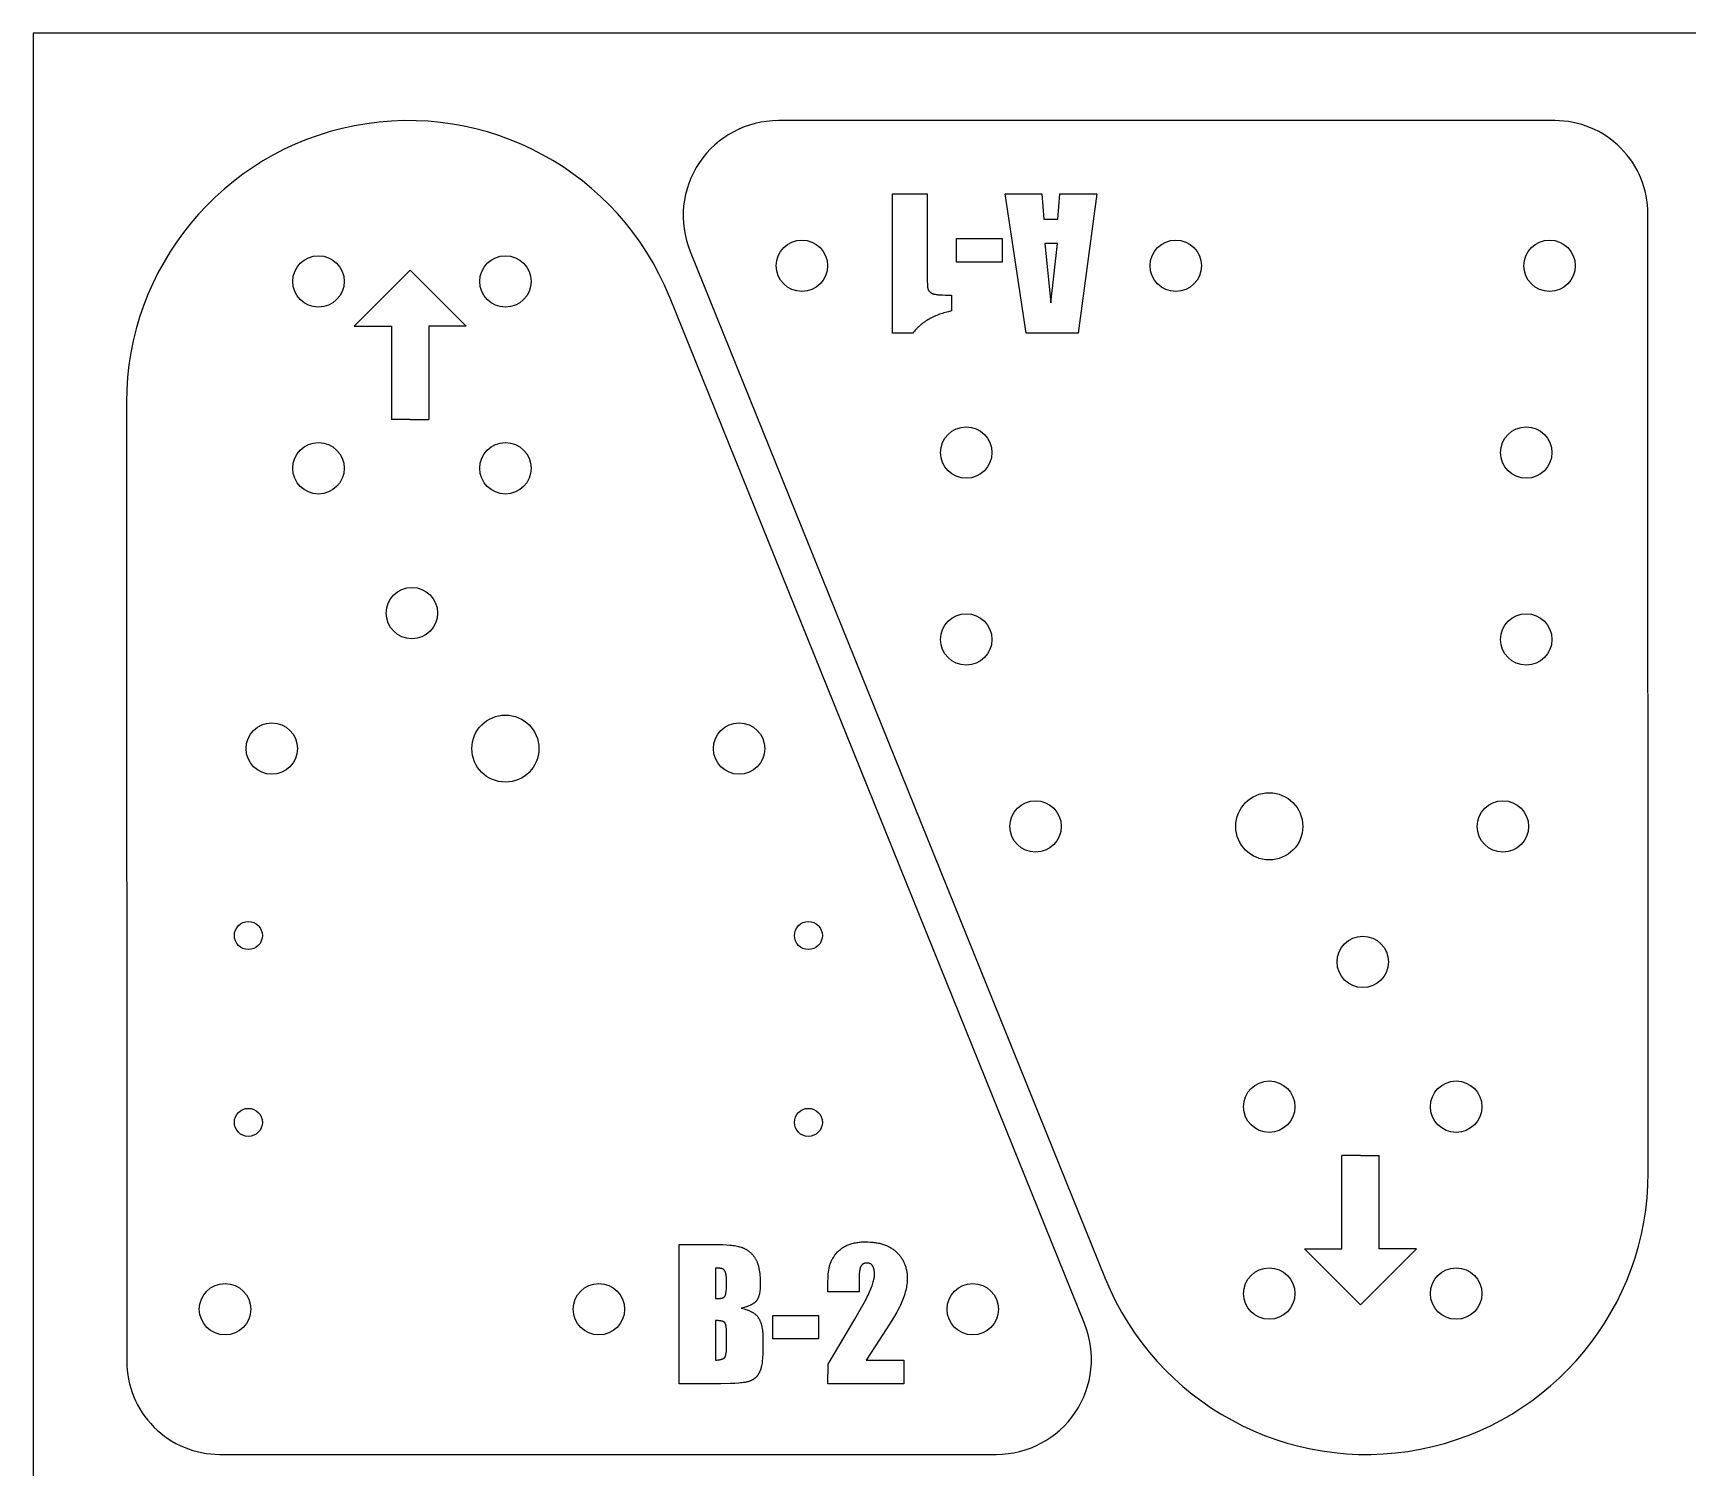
# Model space of a CAD drawing. Header units: millimetres. Extents: x 169 to 969, y 234 to 834.
# Drawn here: x 169.1 to 346.2, y 680.2 to 833.8 of the extents above; entities that cross this region are included whole.
import ezdxf

# ---------------------------------------------------------------- set-up
doc = ezdxf.new("R2010")
doc.units = ezdxf.units.MM
doc.header["$MEASUREMENT"] = 0
for name, color, linetype, true_color in [('標籤', 18, 'Continuous', 0x000000), ('標籤$切斷線', 1, 'Continuous', 0xff0000), ('邊框空跑', 4, 'Continuous', 0x00ffff), ('零件切斷線', 5, 'Continuous', 0x0000ff)]:
    doc.layers.add(name, color=color, linetype=linetype, true_color=true_color)

msp = doc.modelspace()

# ---------------------------------------------------------------- linework, layer by layer
at = {"layer": '標籤'}
for p, q in [((209.46, 808.39), (203.46, 802.39)), ((209.46, 808.39), (215.46, 802.39)), ((203.46, 802.39), (207.46, 802.39)), ((207.46, 802.39), (207.46, 792.39)), ((215.46, 802.39), (211.46, 802.39)), ((211.46, 802.39), (211.46, 792.39)), ((209.46, 792.39), (207.46, 792.39)), ((209.46, 792.39), (211.46, 792.39)), ((311.15, 713.65), (309.15, 713.65)), ((311.15, 713.65), (313.15, 713.65))]:
    msp.add_line(p, q, dxfattribs=at)
for points in [[(261.06, 801.65), (261.06, 816.56), (264.77, 816.56), (264.77, 808.52), (264.77, 807.74), (264.79, 807.13), (264.8, 806.89), (264.82, 806.69), (264.82, 806.61), (264.83, 806.54), (264.84, 806.51), (264.84, 806.48), (264.85, 806.45), (264.85, 806.43), (264.86, 806.41), (264.86, 806.38), (264.87, 806.36), (264.88, 806.34), (264.89, 806.32), (264.9, 806.3), (264.9, 806.28), (264.91, 806.26), (264.92, 806.24), (264.93, 806.22), (264.95, 806.21), (264.96, 806.19), (264.97, 806.17), (264.98, 806.15), (265, 806.14), (265.01, 806.12), (265.03, 806.1), (265.04, 806.09), (265.06, 806.07), (265.07, 806.05), (265.09, 806.04), (265.11, 806.02), (265.13, 806.01), (265.15, 806), (265.17, 805.98), (265.19, 805.97), (265.21, 805.96), (265.23, 805.94), (265.25, 805.93), (265.27, 805.92), (265.29, 805.91), (265.32, 805.89), (265.33, 805.89), (265.34, 805.88), (265.36, 805.88), (265.37, 805.87), (265.4, 805.86), (265.43, 805.85), (265.46, 805.84), (265.49, 805.83), (265.53, 805.82), (265.57, 805.82), (265.65, 805.8), (265.73, 805.78), (265.83, 805.77), (265.93, 805.76), (266.04, 805.75), (266.16, 805.74), (266.41, 805.73), (266.7, 805.72), (267.01, 805.71), (267.39, 805.71), (267.39, 804.02), (267.05, 803.94), (266.89, 803.9), (266.73, 803.86), (266.57, 803.81), (266.41, 803.76), (266.25, 803.71), (266.1, 803.66), (265.95, 803.6), (265.81, 803.54), (265.66, 803.48), (265.52, 803.42), (265.38, 803.35), (265.25, 803.28), (265.11, 803.21), (264.98, 803.14), (264.85, 803.06), (264.73, 802.99), (264.6, 802.91), (264.48, 802.82), (264.36, 802.74), (264.25, 802.65), (264.14, 802.56), (264.02, 802.47), (263.92, 802.37), (263.81, 802.28), (263.71, 802.18), (263.61, 802.08), (263.51, 801.97), (263.41, 801.87), (263.32, 801.76), (263.23, 801.65)], [(275.36, 801.65), (273.13, 816.56), (277.03, 816.56), (277.26, 813.85), (278.75, 813.85), (278.98, 816.56), (282.93, 816.56), (280.92, 801.65)], [(267.93, 809.24), (267.93, 811.77), (272.81, 811.77), (272.81, 809.24)], [(277.37, 811.23), (278.01, 804.89), (278.74, 811.23)], [(238.25, 704.12), (242.08, 704.12), (242.52, 704.12), (242.93, 704.1), (243.32, 704.08), (243.68, 704.05), (243.85, 704.03), (244.01, 704.01), (244.16, 703.99), (244.31, 703.96), (244.45, 703.93), (244.59, 703.9), (244.71, 703.87), (244.83, 703.84), (244.89, 703.82), (244.95, 703.8), (245.01, 703.78), (245.06, 703.76), (245.12, 703.73), (245.17, 703.71), (245.23, 703.68), (245.28, 703.66), (245.33, 703.63), (245.38, 703.6), (245.43, 703.57), (245.49, 703.54), (245.54, 703.51), (245.58, 703.48), (245.63, 703.44), (245.68, 703.41), (245.73, 703.37), (245.77, 703.33), (245.82, 703.29), (245.86, 703.25), (245.91, 703.21), (245.95, 703.17), (245.99, 703.13), (246.04, 703.08), (246.08, 703.04), (246.12, 702.99), (246.16, 702.94), (246.2, 702.89), (246.23, 702.84), (246.27, 702.79), (246.31, 702.74), (246.35, 702.69), (246.38, 702.63), (246.42, 702.57), (246.45, 702.52), (246.48, 702.45), (246.51, 702.39), (246.54, 702.33), (246.57, 702.26), (246.6, 702.19), (246.62, 702.12), (246.65, 702.04), (246.67, 701.97), (246.7, 701.89), (246.72, 701.81), (246.74, 701.73), (246.76, 701.64), (246.78, 701.56), (246.81, 701.38), (246.84, 701.19), (246.86, 701), (246.88, 700.79), (246.9, 700.58), (246.91, 700.36), (246.92, 700.13), (246.92, 699.9), (246.92, 699.74), (246.91, 699.59), (246.91, 699.44), (246.9, 699.3), (246.88, 699.16), (246.86, 699.03), (246.84, 698.91), (246.83, 698.85), (246.82, 698.79), (246.8, 698.74), (246.79, 698.68), (246.78, 698.63), (246.76, 698.58), (246.74, 698.53), (246.73, 698.48), (246.71, 698.44), (246.69, 698.39), (246.67, 698.35), (246.65, 698.31), (246.63, 698.26), (246.61, 698.23), (246.58, 698.19), (246.57, 698.17), (246.56, 698.15), (246.55, 698.14), (246.53, 698.12), (246.52, 698.1), (246.51, 698.09), (246.5, 698.07), (246.48, 698.05), (246.47, 698.04), (246.45, 698.02), (246.43, 697.99), (246.39, 697.96), (246.36, 697.93), (246.33, 697.9), (246.29, 697.87), (246.25, 697.84), (246.21, 697.82), (246.17, 697.79), (246.13, 697.76), (246.09, 697.73), (246.04, 697.71), (246, 697.68), (245.95, 697.66), (245.9, 697.63), (245.85, 697.61), (245.79, 697.58), (245.68, 697.54), (245.57, 697.49), (245.44, 697.45), (245.31, 697.41), (245.18, 697.37), (245.04, 697.33), (244.89, 697.3), (245.05, 697.26), (245.21, 697.22), (245.36, 697.17), (245.51, 697.12), (245.58, 697.09), (245.64, 697.07), (245.71, 697.04), (245.78, 697.01), (245.84, 696.98), (245.9, 696.95), (245.96, 696.92), (246.02, 696.89), (246.07, 696.86), (246.13, 696.83), (246.18, 696.79), (246.23, 696.76), (246.28, 696.72), (246.33, 696.69), (246.37, 696.65), (246.42, 696.61), (246.46, 696.58), (246.5, 696.54), (246.54, 696.5), (246.58, 696.46), (246.62, 696.41), (246.65, 696.37), (246.68, 696.33), (246.71, 696.28), (246.74, 696.24), (246.77, 696.19), (246.8, 696.15), (246.82, 696.1), (246.85, 696.04), (246.88, 695.99), (246.9, 695.94), (246.92, 695.88), (246.94, 695.83), (246.97, 695.77), (246.99, 695.71), (247, 695.65), (247.02, 695.58), (247.04, 695.52), (247.06, 695.46), (247.07, 695.39), (247.1, 695.25), (247.12, 695.11), (247.15, 694.95), (247.16, 694.8), (247.18, 694.64), (247.18, 694.47), (247.19, 694.29), (247.19, 694.12), (247.19, 692.73), (247.19, 692.36), (247.17, 692.02), (247.16, 691.85), (247.14, 691.7), (247.13, 691.55), (247.11, 691.41), (247.08, 691.27), (247.06, 691.14), (247.03, 691.01), (247, 690.89), (246.98, 690.84), (246.97, 690.78), (246.95, 690.73), (246.93, 690.67), (246.91, 690.62), (246.89, 690.57), (246.87, 690.52), (246.85, 690.48), (246.83, 690.43), (246.81, 690.39), (246.78, 690.35), (246.76, 690.3), (246.73, 690.26), (246.71, 690.22), (246.68, 690.18), (246.65, 690.14), (246.62, 690.1), (246.6, 690.07), (246.57, 690.03), (246.54, 689.99), (246.5, 689.96), (246.47, 689.93), (246.44, 689.89), (246.41, 689.86), (246.37, 689.83), (246.34, 689.8), (246.3, 689.77), (246.26, 689.74), (246.23, 689.72), (246.19, 689.69), (246.15, 689.67), (246.11, 689.64), (246.07, 689.62), (246.03, 689.6), (245.98, 689.57), (245.94, 689.55), (245.9, 689.53), (245.85, 689.51), (245.81, 689.5), (245.76, 689.48), (245.71, 689.46), (245.66, 689.45), (245.6, 689.43), (245.55, 689.42), (245.49, 689.4), (245.42, 689.39), (245.29, 689.36), (245.14, 689.34), (244.98, 689.32), (244.8, 689.3), (244.62, 689.28), (244.21, 689.25), (243.75, 689.23), (242.69, 689.21), (238.25, 689.21)], [(262.28, 691.74), (262.28, 689.21), (254.15, 689.21), (254.17, 691.29), (257.05, 696.13), (257.94, 697.7), (258.25, 698.27), (258.37, 698.5), (258.46, 698.7), (258.62, 699.04), (258.76, 699.37), (258.82, 699.53), (258.88, 699.68), (258.93, 699.82), (258.97, 699.96), (259.01, 700.1), (259.05, 700.23), (259.08, 700.36), (259.1, 700.48), (259.11, 700.54), (259.12, 700.6), (259.13, 700.65), (259.13, 700.71), (259.14, 700.76), (259.14, 700.82), (259.14, 700.87), (259.14, 700.92), (259.14, 700.99), (259.14, 701.07), (259.14, 701.14), (259.13, 701.2), (259.12, 701.27), (259.11, 701.33), (259.1, 701.39), (259.09, 701.45), (259.08, 701.48), (259.08, 701.51), (259.07, 701.53), (259.06, 701.56), (259.05, 701.59), (259.05, 701.61), (259.04, 701.64), (259.03, 701.66), (259.02, 701.68), (259.01, 701.71), (259, 701.73), (258.99, 701.75), (258.97, 701.77), (258.96, 701.79), (258.95, 701.81), (258.94, 701.83), (258.93, 701.85), (258.91, 701.87), (258.9, 701.88), (258.88, 701.9), (258.87, 701.92), (258.85, 701.93), (258.84, 701.95), (258.82, 701.96), (258.81, 701.98), (258.79, 701.99), (258.77, 702), (258.76, 702.01), (258.74, 702.03), (258.72, 702.04), (258.7, 702.05), (258.68, 702.06), (258.66, 702.07), (258.64, 702.07), (258.62, 702.08), (258.6, 702.09), (258.58, 702.1), (258.56, 702.1), (258.54, 702.11), (258.51, 702.11), (258.49, 702.12), (258.47, 702.12), (258.44, 702.12), (258.42, 702.13), (258.39, 702.13), (258.37, 702.13), (258.34, 702.13), (258.32, 702.13), (258.29, 702.13), (258.27, 702.13), (258.24, 702.13), (258.22, 702.13), (258.19, 702.12), (258.17, 702.12), (258.15, 702.12), (258.12, 702.11), (258.1, 702.11), (258.08, 702.1), (258.06, 702.09), (258.04, 702.09), (258.01, 702.08), (257.99, 702.07), (257.97, 702.06), (257.95, 702.05), (257.94, 702.04), (257.94, 702.04), (257.93, 702.03), (257.92, 702.03), (257.91, 702.02), (257.9, 702.01), (257.89, 702.01), (257.88, 702), (257.86, 701.99), (257.85, 701.98), (257.83, 701.96), (257.81, 701.95), (257.8, 701.93), (257.78, 701.91), (257.77, 701.9), (257.75, 701.88), (257.74, 701.86), (257.72, 701.84), (257.71, 701.82), (257.7, 701.8), (257.69, 701.79), (257.68, 701.78), (257.68, 701.77), (257.67, 701.76), (257.66, 701.73), (257.65, 701.71), (257.64, 701.68), (257.63, 701.65), (257.62, 701.62), (257.61, 701.59), (257.6, 701.56), (257.59, 701.53), (257.58, 701.49), (257.57, 701.46), (257.56, 701.38), (257.54, 701.3), (257.53, 701.22), (257.52, 701.13), (257.51, 701.03), (257.51, 700.93), (257.5, 700.72), (257.49, 700.48), (257.49, 699.06), (254.15, 699.06), (254.15, 699.6), (254.16, 700.19), (254.17, 700.46), (254.18, 700.71), (254.2, 700.95), (254.22, 701.17), (254.25, 701.38), (254.28, 701.57), (254.3, 701.65), (254.32, 701.74), (254.34, 701.83), (254.37, 701.92), (254.4, 702.01), (254.43, 702.1), (254.46, 702.19), (254.5, 702.28), (254.54, 702.37), (254.59, 702.46), (254.63, 702.54), (254.68, 702.63), (254.74, 702.72), (254.79, 702.81), (254.85, 702.89), (254.91, 702.98), (254.98, 703.07), (255.04, 703.15), (255.11, 703.23), (255.18, 703.31), (255.26, 703.38), (255.33, 703.45), (255.41, 703.52), (255.49, 703.59), (255.58, 703.66), (255.66, 703.72), (255.75, 703.78), (255.84, 703.83), (255.93, 703.89), (256.03, 703.94), (256.13, 703.99), (256.23, 704.03), (256.33, 704.08), (256.43, 704.12), (256.54, 704.16), (256.65, 704.19), (256.76, 704.22), (256.88, 704.25), (256.99, 704.28), (257.11, 704.3), (257.24, 704.32), (257.36, 704.34), (257.49, 704.36), (257.62, 704.37), (257.75, 704.38), (257.88, 704.39), (258.02, 704.39), (258.16, 704.39), (258.43, 704.39), (258.7, 704.37), (258.83, 704.36), (258.95, 704.35), (259.08, 704.34), (259.2, 704.32), (259.32, 704.3), (259.44, 704.28), (259.56, 704.26), (259.67, 704.24), (259.78, 704.21), (259.89, 704.18), (260, 704.15), (260.11, 704.12), (260.21, 704.08), (260.31, 704.04), (260.41, 704), (260.51, 703.96), (260.6, 703.92), (260.7, 703.87), (260.79, 703.82), (260.88, 703.77), (260.96, 703.72), (261.05, 703.66), (261.13, 703.61), (261.21, 703.55), (261.29, 703.49), (261.36, 703.42), (261.44, 703.36), (261.51, 703.29), (261.58, 703.22), (261.65, 703.15), (261.71, 703.08), (261.78, 703.01), (261.84, 702.93), (261.9, 702.86), (261.95, 702.78), (262.01, 702.7), (262.06, 702.63), (262.11, 702.55), (262.16, 702.46), (262.2, 702.38), (262.24, 702.3), (262.28, 702.22), (262.32, 702.13), (262.36, 702.04), (262.39, 701.96), (262.43, 701.87), (262.46, 701.78), (262.48, 701.69), (262.51, 701.59), (262.53, 701.5), (262.55, 701.41), (262.57, 701.31), (262.59, 701.21), (262.6, 701.12), (262.62, 701.02), (262.63, 700.92), (262.63, 700.82), (262.64, 700.71), (262.64, 700.61), (262.64, 700.51), (262.64, 700.34), (262.63, 700.18), (262.62, 700.02), (262.6, 699.86), (262.58, 699.69), (262.55, 699.53), (262.52, 699.36), (262.48, 699.19), (262.44, 699.02), (262.39, 698.85), (262.34, 698.68), (262.28, 698.5), (262.22, 698.33), (262.15, 698.15), (262.08, 697.98), (262, 697.8), (261.92, 697.61), (261.81, 697.39), (261.68, 697.15), (261.53, 696.88), (261.18, 696.28), (260.74, 695.57), (259.65, 693.86), (258.24, 691.74)], [(242.13, 701.59), (242.13, 698.34), (242.34, 698.34), (242.49, 698.35), (242.55, 698.35), (242.58, 698.35), (242.61, 698.35), (242.64, 698.35), (242.67, 698.35), (242.7, 698.36), (242.73, 698.36), (242.76, 698.37), (242.78, 698.37), (242.81, 698.38), (242.83, 698.38), (242.85, 698.39), (242.88, 698.4), (242.9, 698.41), (242.92, 698.41), (242.93, 698.42), (242.94, 698.42), (242.95, 698.43), (242.96, 698.43), (242.97, 698.44), (242.98, 698.44), (242.99, 698.45), (243, 698.45), (243.01, 698.46), (243.02, 698.46), (243.03, 698.47), (243.03, 698.48), (243.04, 698.48), (243.05, 698.49), (243.06, 698.49), (243.07, 698.5), (243.07, 698.51), (243.08, 698.51), (243.09, 698.52), (243.09, 698.53), (243.1, 698.53), (243.11, 698.54), (243.11, 698.55), (243.12, 698.56), (243.13, 698.56), (243.13, 698.57), (243.14, 698.58), (243.14, 698.59), (243.15, 698.6), (243.15, 698.6), (243.16, 698.61), (243.16, 698.62), (243.17, 698.63), (243.17, 698.64), (243.17, 698.65), (243.18, 698.66), (243.18, 698.67), (243.19, 698.68), (243.19, 698.69), (243.2, 698.71), (243.2, 698.73), (243.21, 698.76), (243.22, 698.79), (243.22, 698.82), (243.23, 698.86), (243.24, 698.89), (243.25, 698.97), (243.26, 699.06), (243.27, 699.15), (243.29, 699.37), (243.3, 699.61), (243.31, 700.2), (243.3, 700.36), (243.3, 700.52), (243.29, 700.66), (243.28, 700.72), (243.28, 700.78), (243.27, 700.84), (243.26, 700.9), (243.25, 700.95), (243.24, 701), (243.23, 701.02), (243.23, 701.04), (243.22, 701.06), (243.21, 701.09), (243.21, 701.11), (243.2, 701.12), (243.19, 701.14), (243.19, 701.16), (243.17, 701.19), (243.16, 701.23), (243.15, 701.24), (243.14, 701.26), (243.13, 701.27), (243.12, 701.29), (243.11, 701.3), (243.11, 701.31), (243.1, 701.33), (243.09, 701.34), (243.08, 701.35), (243.07, 701.36), (243.06, 701.37), (243.05, 701.39), (243.04, 701.4), (243.03, 701.41), (243.02, 701.42), (243.01, 701.43), (243, 701.43), (242.99, 701.44), (242.98, 701.45), (242.97, 701.46), (242.96, 701.47), (242.95, 701.47), (242.93, 701.48), (242.92, 701.49), (242.91, 701.49), (242.9, 701.5), (242.89, 701.5), (242.88, 701.51), (242.86, 701.51), (242.85, 701.52), (242.84, 701.52), (242.82, 701.53), (242.81, 701.53), (242.79, 701.53), (242.76, 701.54), (242.72, 701.55), (242.68, 701.55), (242.64, 701.56), (242.59, 701.57), (242.5, 701.57), (242.39, 701.58), (242.26, 701.59)], [(242.13, 695.99), (242.13, 691.74), (242.22, 691.74), (242.31, 691.75), (242.4, 691.76), (242.48, 691.77), (242.55, 691.78), (242.62, 691.79), (242.66, 691.8), (242.69, 691.8), (242.72, 691.81), (242.75, 691.82), (242.78, 691.83), (242.81, 691.84), (242.84, 691.85), (242.86, 691.86), (242.89, 691.87), (242.91, 691.88), (242.94, 691.89), (242.96, 691.9), (242.97, 691.9), (242.98, 691.91), (242.99, 691.92), (243, 691.92), (243.01, 691.93), (243.02, 691.93), (243.03, 691.94), (243.04, 691.95), (243.05, 691.95), (243.05, 691.96), (243.06, 691.97), (243.07, 691.97), (243.08, 691.98), (243.08, 691.99), (243.09, 692), (243.1, 692), (243.1, 692.01), (243.11, 692.02), (243.12, 692.03), (243.12, 692.03), (243.13, 692.04), (243.14, 692.05), (243.14, 692.06), (243.15, 692.07), (243.15, 692.08), (243.16, 692.09), (243.16, 692.1), (243.17, 692.11), (243.17, 692.13), (243.18, 692.14), (243.19, 692.16), (243.2, 692.19), (243.21, 692.22), (243.22, 692.25), (243.22, 692.28), (243.23, 692.31), (243.24, 692.34), (243.25, 692.37), (243.25, 692.41), (243.27, 692.48), (243.28, 692.56), (243.29, 692.65), (243.29, 692.74), (243.3, 692.84), (243.3, 692.94), (243.31, 693.16), (243.31, 694.57), (243.3, 694.8), (243.29, 695.01), (243.29, 695.11), (243.28, 695.19), (243.27, 695.28), (243.26, 695.35), (243.25, 695.43), (243.24, 695.46), (243.23, 695.49), (243.23, 695.52), (243.22, 695.55), (243.21, 695.58), (243.2, 695.6), (243.19, 695.63), (243.19, 695.64), (243.18, 695.65), (243.18, 695.66), (243.17, 695.67), (243.17, 695.68), (243.16, 695.69), (243.16, 695.7), (243.15, 695.71), (243.15, 695.72), (243.14, 695.72), (243.14, 695.73), (243.13, 695.74), (243.13, 695.75), (243.12, 695.75), (243.12, 695.75), (243.11, 695.76), (243.11, 695.77), (243.1, 695.77), (243.09, 695.78), (243.09, 695.78), (243.08, 695.79), (243.07, 695.8), (243.06, 695.8), (243.05, 695.81), (243.05, 695.81), (243.04, 695.82), (243.03, 695.82), (243.02, 695.83), (243.01, 695.83), (243, 695.84), (242.99, 695.84), (242.97, 695.85), (242.94, 695.86), (242.92, 695.87), (242.89, 695.88), (242.87, 695.89), (242.84, 695.9), (242.81, 695.91), (242.78, 695.91), (242.75, 695.92), (242.71, 695.93), (242.65, 695.94), (242.57, 695.95), (242.49, 695.96), (242.41, 695.97), (242.32, 695.98)], [(253.16, 696.53), (253.16, 694), (248.28, 694), (248.28, 696.53)]]:
    msp.add_lwpolyline(points, close=True, dxfattribs=at)
for points in [[(311.15, 697.65), (305.15, 703.65), (309.15, 703.65), (309.15, 713.65)], [(311.15, 697.65), (317.15, 703.65), (313.15, 703.65), (313.15, 713.65)]]:
    msp.add_lwpolyline(points, dxfattribs=at)
at = {"layer": '標籤$切斷線'}
for centre, radius in [((251.38, 808.86), 2.75), ((291.38, 808.86), 2.75), ((331.38, 808.86), 2.75), ((199.65, 807.18), 2.75), ((219.65, 807.18), 2.75), ((268.96, 788.86), 2.75), ((328.88, 788.86), 2.75), ((199.65, 787.18), 2.75), ((219.65, 787.18), 2.75), ((209.65, 771.68), 2.75), ((268.96, 768.86), 2.75), ((328.88, 768.86), 2.75), ((194.65, 757.18), 2.75), ((219.65, 757.18), 3.59), ((244.65, 757.18), 2.75), ((276.38, 748.86), 2.75), ((301.38, 748.86), 3.59), ((326.38, 748.86), 2.75), ((192.15, 737.18), 1.5), ((252.07, 737.18), 1.5), ((311.38, 734.36), 2.75), ((301.38, 718.86), 2.75), ((321.38, 718.86), 2.75), ((192.15, 717.18), 1.5), ((252.07, 717.18), 1.5), ((301.38, 698.86), 2.75), ((321.38, 698.86), 2.75), ((189.65, 697.18), 2.75), ((229.65, 697.18), 2.75), ((269.65, 697.18), 2.75)]:
    msp.add_circle(centre, radius, dxfattribs=at)
at = {"layer": '邊框空跑'}
msp.add_lwpolyline([(969.11, 833.76), (169.11, 833.76), (169.11, 233.76), (969.11, 233.76)], close=True, dxfattribs=at)
at = {"layer": '零件切斷線'}
for p, q in [((281.62, 695.66), (237.2, 805.55)), ((179.11, 794.24), (179.13, 691.65)), ((189.1, 681.65), (272.17, 681.65))]:
    msp.add_line(p, q, dxfattribs=at)
msp.add_lwpolyline([(341.92, 711.8), (341.9, 814.39), (341.9, 814.39, 0.414935), (331.93, 824.39), (248.86, 824.39, 0.531776), (239.41, 810.38), (283.83, 700.49), (283.83, 700.49, 0.824329)], format="xyb", close=True, dxfattribs=at)
for centre, radius, start, end in [((209.25, 794.25), 30.14, 22.0119, 180.0108), ((272.17, 691.84), 10.19, 270, 22.0119), ((189.1, 691.62), 9.97, 179.859, 270)]:
    msp.add_arc(centre, radius, start, end, dxfattribs=at)

doc.saveas('drawing.dxf')
